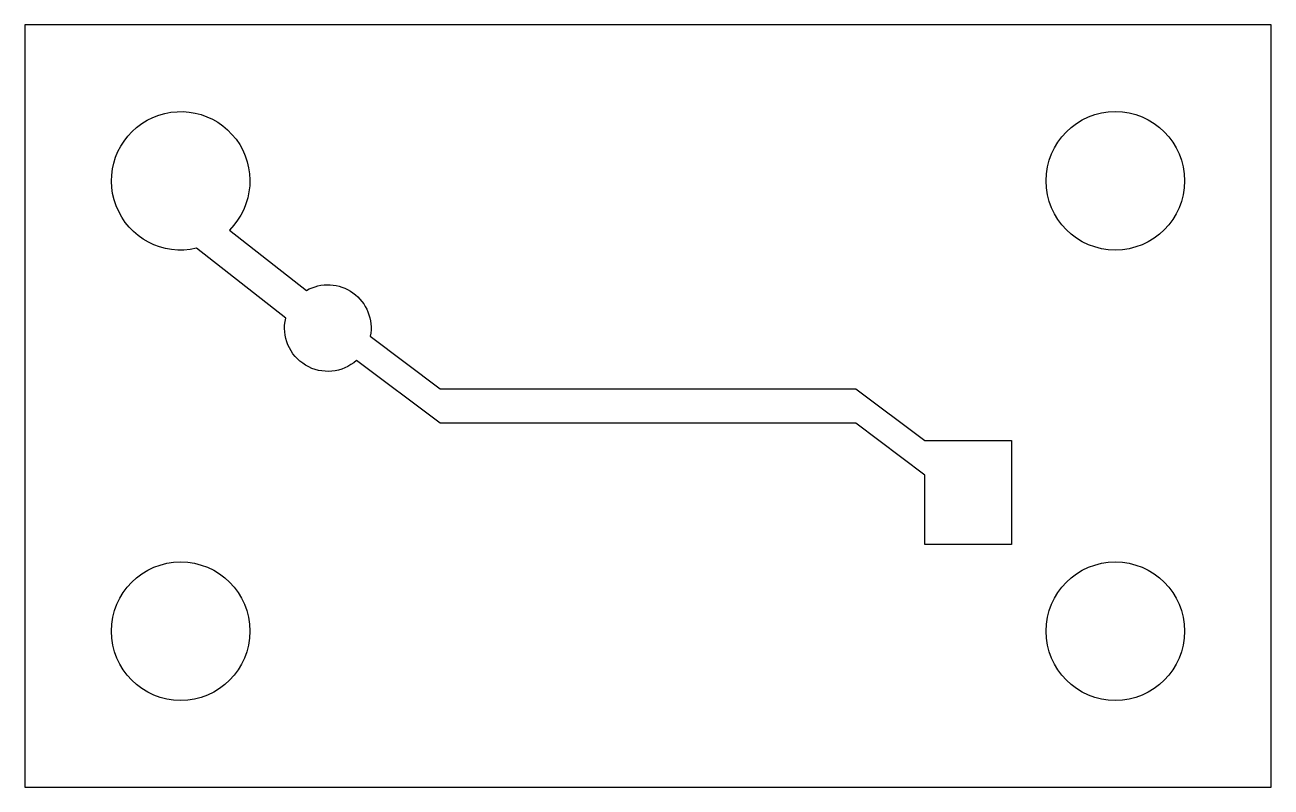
# Model space of a CAD drawing. Header units: millimetres. Extents: x -46 to -10, y -25 to -3.
import ezdxf

# ---------------------------------------------------------------- set-up
doc = ezdxf.new("R2010")
doc.units = ezdxf.units.MM
doc.layers.get('0').update_dxf_attribs({"linetype": 'CONTINUOUS'})

msp = doc.modelspace()

# ---------------------------------------------------------------- linework, layer by layer
msp.add_lwpolyline([(-10, -3), (-46, -3), (-46, -25), (-10, -25)], close=True)
msp.add_lwpolyline([(-40.093, -8.921), (-37.867, -10.663, -0.639054), (-36.022, -11.983), (-34, -13.5), (-22, -13.5), (-20, -15), (-17.5, -15), (-17.5, -18), (-20, -18), (-20, -16), (-22, -14.5), (-34, -14.5), (-36.42, -12.685, -0.732353), (-38.467, -11.463), (-41.043, -9.447, -7.225949)], format="xyb", close=True)
for centre in [(-14.5, -7.5), (-41.5, -20.5), (-14.5, -20.5)]:
    msp.add_circle(centre, 2)

doc.saveas('drawing.dxf')
